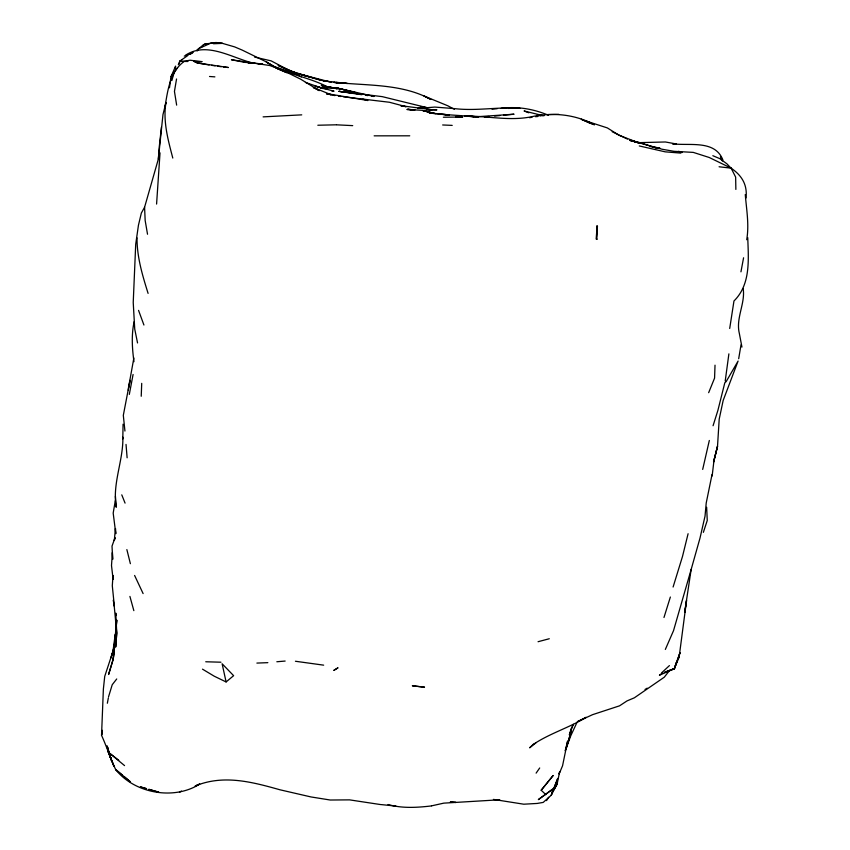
<?xml version="1.0" encoding="UTF-8"?>
<svg xmlns="http://www.w3.org/2000/svg" width="850" height="850" viewBox="0 0 850 850"><rect width="100%" height="100%" fill="white"/><g stroke="black" fill="none" stroke-linecap="round" stroke-linejoin="round"><path stroke-width="1.27" d="M113.124 575.514L113.093 579.286L111.499 565.516L112.412 552.511L112.678 559.343L112.019 546.093L114.984 537.837M199.569 784.178C173.634 800.594 134.332 793.273 115.611 769.484C110.415 758.274 106.643 746.566 101.543 735.303L103.381 688.989L104.731 676.345L113.443 649.899M116.206 626.599L116.376 621.573L115.462 639.434L113.231 659.239L108.598 674.507L113.316 658.612L116.854 620.266M160.023 152.862L156.581 204.064M715.02 365.181L714.574 378.112L708.656 392.689M141.227 396.259L141.716 383.35M596.392 239.148L596.902 226.047L596.392 239.148L597.295 239.211L596.626 238.818L597.454 226.058M112.976 575.567L112.306 585.809L114.368 606.241L113.231 600.196M113.231 659.239L114.272 645.841M137.541 342.943L134.736 329.046L133.227 302.483L135.713 244.237L138.444 225.239L141.344 213.042L144.585 207.251L158.323 159.173L162.977 114.58L166.005 102.425C162.764 120.944 168.098 140.144 172.794 158.058M158.334 159.12L159.364 146.37M114.24 646.17L116.779 620.309M115.377 528.626L114.325 540.494L115.101 538.018M128.297 390.288L128.616 386.676M159.354 146.051L161.426 127.171M123.069 424.192L122.804 438.951L122.878 437.187C123.335 460.828 112.157 483.692 116.227 507.248L115.43 496.326M712.151 476L713.926 460.955L717.517 446.324L719.206 419.124L723.159 400.478L738.087 361.038L726.187 381.565L724.816 382.766L717.91 410.337L713.065 425.744M746.714 239.732C749.296 224.708 746.491 209.536 745.269 194.533M729.704 328.472L733.964 300.985C750.922 284.325 748.468 259.293 747.745 237.607M169.479 87.773L170.988 76.723L175.61 66.109L175.217 68.701M712.024 474.555L706.222 502.987L705.022 516.173L699.996 538.124L691.146 569.5L684.675 612.372L686.556 600.514L679.129 657.103L674.294 668.727L664.307 672.509L674.486 668.514L680.021 652.683L674.294 668.727L659.441 675.229L662.447 672.892M115.228 634.334L112.869 652.184L110.659 658.293M129.136 386.899L130.029 380.332L123.314 415.342L124.939 431.046M725.22 380.991L728.886 353.866M134.162 321.619C131.272 334.826 132.164 348.404 133.96 361.686M164.719 108.332C167.599 92.012 169.363 72.463 183.727 61.774M101.787 734.517L102.382 730.702M101.543 735.303L102.34 730.32M176.545 78.986L174.452 91.418L176.641 105.124M738.682 358.732L741.019 344.856M115.302 500.671L113.188 513.102L115.791 533.694L115.547 528.583M128.913 385.443L133.864 357.978M107.355 703.237L108.343 697.956M740.945 271.841L743.58 257.784M133.089 374.489L129.306 394.432M709.325 440.47L702.684 469.413M108.534 696.83L112.232 684.728L116.716 678.98M179.233 63.877L179.775 61.519L181.826 60.116M688.096 533.715L682.518 556.389L673.094 587.031M552.883 789.002L538.422 799.553L552.883 789.002L551.427 794.739L557.738 778.441L551.172 795.249L557.133 783.966L559.672 771.662L559.098 774.01L562.562 765.765L567.598 741.157L565.239 750.794L570.764 735.803L577.171 721.99M670.363 597.029L663.977 617.493M171.87 80.537L174.25 72.006L170.988 76.723L177.533 67.596M111.86 654.936L114.208 646.574M674.486 668.514L676.207 662.532M691.146 569.5L673.529 630.647L665.338 649.442M703.354 532.366L707.253 520.466L706.648 507.237M178.33 64.685L179.839 61.072L188.031 55.377M553.956 789.778L557.133 783.966L553.594 789.523M197.147 50.979L198.624 48.662L211.044 43.031L222.509 43.382L234.568 46.867L242.144 50.065L266.082 61.763L276.611 68.223M669.386 670.692L664.264 677.206L634.376 697.797L627.003 700.921L619.544 705.829L592.535 714.68L577.777 721.501L586.16 717.315C569.213 727.781 549.961 733.242 533.354 744.366M546.518 800.626L548.643 797.289M677.918 659.005L679.129 657.103M536.116 773.128L539.697 767.975M202.268 46.633L203.766 44.519L196.701 50.309M541.184 790.245L553.116 775.551L541.184 790.245L545.881 794.633M533.343 744.239L529.624 747.809L535.872 742.911M661.852 672.626L669.428 665.593M550.758 795.664L543.203 802.411L537.189 803.441L523.77 804.206L493.414 799.404M226.1 681.944L233.623 675.676L222.116 663.765L226.1 681.944L214.264 676.218L202.502 669.162M185.778 55.069C206.933 41.268 231.816 57.896 253.215 63.112M190.039 54.474L193.12 52.36L184.291 56.111M179.488 792.306L181.39 791.031M645.033 689.456L647.201 688.16M199.644 783.955L195.16 786.006C223.401 774.276 252.099 781.936 279.969 789.788L311.068 796.96L330.236 800.02L349.584 799.871L380.8 804.599M666.846 671.415L674.188 668.791M538.061 641.718L549.291 638.743M431.545 805.864L443.817 803.133L499.736 799.776M529.592 117.704L532.015 117.3M179.839 61.072L182.782 61.423L190.049 60.233L202.109 61.646L194.374 61.561M594.309 124.695C574.802 114.166 552.064 112.062 530.591 116.949C509.671 120.955 488.697 116.248 467.702 116.078L478.582 116.875L441.256 114.282M420.421 106.516L427.561 107.78L418.604 108.396L434.807 107.079L454.707 108.63C476.467 111.191 498.196 106.728 519.945 108.237L517.469 108.354M494.615 116.057L499.8 115.558M503.689 115.186L514.059 114.198L475.469 116.854M492.022 109.172L497.207 108.683M501.096 108.322C517.108 106.197 533.449 108.906 548.282 115.186M535.532 116.694L537.976 116.471M418.604 108.396L422.62 108.035L417.754 108.396M431.248 805.949C416.861 807.628 402.124 808.52 388.014 804.525M276.834 661.757L285.143 661.056M484.362 116.875L488.208 116.567M485.276 116.801L488.782 116.524M263.118 116.875L301.739 114.856M419.039 108.386L427.561 107.78M206.986 44.019L204.393 44.136L216.006 42.5L222.509 43.382L213.446 43.754M256.891 663.085L267.846 662.66M374.149 135.841L409.743 135.809M544.117 115.685L537.083 115.186L540.94 115.919M558.832 114.346L547.676 114.633M317.826 125.237L336.281 124.812M443.371 117.236L462.719 117.013L455.515 117.088M426.519 109.894L436.932 109.841L427.242 109.491M182.782 61.423L187.935 61.487M638.701 142.651L665.401 141.982L676.345 143.979M322.277 88.124L324.7 88.188L322.097 88.188L314.957 86.094L334.018 91.184L331.638 90.823M205.742 661.768L220.936 662.214M442.648 124.971L452.211 125.386M427.221 109.512L432.013 109.724L400.754 105.676L406.172 106.728L389.428 102.255L343.283 96.794M336.802 124.833L352.718 125.63M430.493 113.273L434.084 113.464L422.121 110.319L406.906 109.469L414.938 109.979L407.766 109.246L413.791 110.043M209.514 76.489L214.891 76.872M443.647 114.463L448.428 114.824L429.197 112.912L449.353 115.196M476.584 116.864L464.78 115.94L473.928 116.875M655.244 147.666L659.887 148.038L650.367 146.519M680.903 153.106L665.199 151.842L639.296 145.945M321.13 88.336L327.176 88.846M458.235 115.834L460.796 116.057M450.755 801.943L455.993 802.453L450.319 802.007M254.958 63.261L243.408 62.103L231.402 59.744L269.769 65.524L281.679 69.849L300.528 79.103L319.271 90.621L313.416 87.624M257.518 63.527L262.65 64.037L243.408 62.103L245.82 62.475M381.363 804.61L395.909 806.076M223.571 66.98L228.342 67.511L197.115 62.921L193.673 61.285M719.079 166.77L731.138 168.151C741.933 175.631 747.458 184.631 746.056 197.944M361.888 94.722L338.948 91.332L382.266 96.645L427.55 107.78M338.459 96.188L340.871 96.486M338.948 91.332L358.147 93.819M675.017 144.107L672.509 143.778C689.403 146.094 714.988 139.474 722.925 160.044M295.428 661.258L323.659 665.157M211.544 65.322L215.156 65.843M217.568 66.194L221.181 66.714M365.436 95.253L367.837 95.604M371.45 96.124L373.862 96.475M367.285 100.406L326.612 93.596M248.232 62.836L251.834 63.389M323.319 80.697L331.702 82.004M323.499 80.729L331.171 81.929M333.731 82.333L337.567 82.939M334.103 82.386L337.716 82.96M322.841 86.073L339.458 88.719L322.83 86.147M197.115 62.921L209.132 64.972M327.42 86.828L333.986 88.081L321.289 85.499L327.42 86.828C307.743 76.532 284.623 74.205 266.082 61.763M251.791 63.208L248.317 62.528L250.708 63.272M630.062 140.494L638.467 142.216L657.475 148.431M373.788 96.39L337.354 88.124L322.129 88.156L305.426 82.429M334.847 95.604L326.464 93.691L331.181 94.754L313.427 87.507M254.596 57.078L271.15 60.871L289.967 70.805L278.12 65.407L295.864 72.951L291.146 71.23L320.939 80.325M308.996 76.766L297.033 73.397L328.089 81.441L347.321 83.47L336.175 82.482C367.922 85.797 402.252 83.651 431.024 99.493L424.001 96.007L447.759 105.761L454.453 109.321M435.529 113.688L422.864 110.574L434.084 113.464M281.297 69.7L283.528 70.263M337.004 88.782L334.666 88.177L337.195 88.836M307.902 76.447L301.888 74.906L324.817 81.218M543.044 115.653L524.078 110.968L528.838 112.795M321.629 85.127L325.189 86.137M146.561 788.673L140.399 786.898L146.413 788.651M149.026 789.384L158.886 792.221L148.814 789.352M629.85 140.367L639.487 143.161L629.893 140.048M362.812 99.067L367.859 100.576M586.064 121.019L607.367 127.925L619.108 135.309L638.063 142.566L630.976 140.494L661.991 149.218L674.008 151.311L693.292 152.394L709.251 157.494L731.138 168.151L735.643 177.108L735.866 189.423M275.379 67.022L294.397 73.142L301.336 76.946M281.584 70.55L285.292 71.74L277.567 68.744L266.815 62.252M678.629 151.3L682.284 152.511M612.17 131.718L627.428 139.071M712.831 155.699L719.865 158.674L726.814 163.742L731.255 168.343M588.327 122.188L594.267 124.759M277.567 68.744L281.127 70.274M283.496 71.304L287.056 72.845M589.581 122.91L581.273 119.266L591.494 123.771M118.734 760.24L109.746 753.344L124.557 765.606M122.442 775.2L115.611 769.484L130.241 781.734L124.387 776.836M720.396 156.761L722.436 160.969M143.108 593.587L134.608 575.461M121.773 494.849L125.067 503.115M138.55 310.367L143.926 325.019M107.058 746.385L111.69 761.026L106.802 746.268M107.026 746.332L110.713 758.317L107.281 746.13M148.091 293.388C142.471 275.368 136.882 256.923 137.031 237.873M129.912 596.413L133.843 610.64M107.451 747.256L108.375 750.858L107.78 748.308M126.863 549.578L130.379 563.688M743.155 288.469C745.535 303.397 735.569 318.134 739.341 333.444L741.944 347.087M147.528 234.239L145.159 220.479L144.585 207.251M114.113 604.871L116.758 633.059L115.728 646.861L116.758 633.059L115.791 613.498M126.023 444.422L127.128 457.81M115.876 613.169L116.014 615.57M717.517 446.324L713.543 462.049L717.517 446.324M571.221 731.287L566.419 747.564L571.221 731.287M571.072 729.13L569.351 734.921L573.272 724.338L571.072 729.13M337.843 667.909L333.954 670.289L337.843 667.909M514.781 107.652L508.672 108.439L514.781 107.652M412.431 685.791L424.49 687.193L412.431 685.791M343.963 89.654L337.354 88.124L355.938 92.714L343.963 89.654M113.826 765.999L107.844 750.933L113.826 765.999"/></g></svg>
